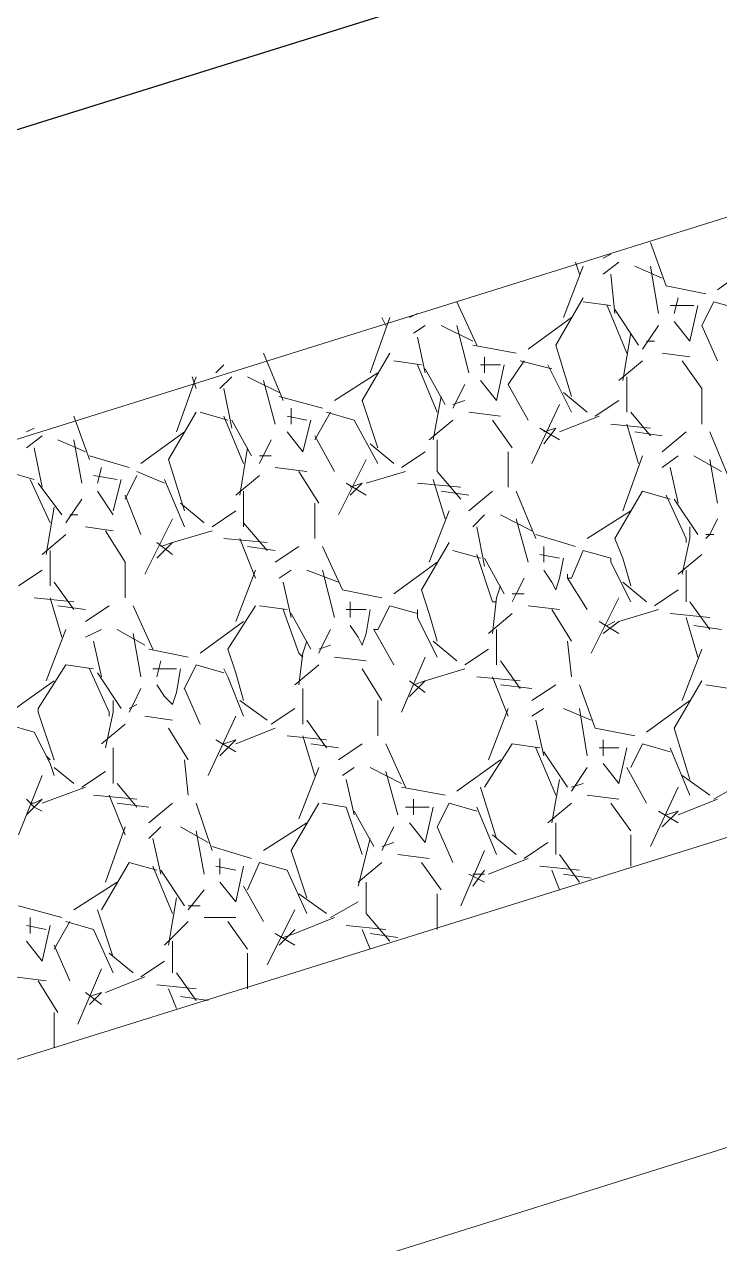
# Model space of a CAD drawing. Header units: metres. Extents: x 535494 to 535891, y 1837335 to 1837611.
# Drawn here: x 535713.565 to 535715.325, y 1837503.914 to 1837507.002 of the extents above; entities that cross this region are included whole.
import ezdxf

# ---------------------------------------------------------------- set-up
doc = ezdxf.new("R2010")
doc.units = ezdxf.units.M
doc.header["$MEASUREMENT"] = 0
doc.layers.add('Level 42', color=1, linetype='Continuous', lineweight=0)
doc.layers.add('Level 5', color=1, linetype='Continuous', lineweight=0)

msp = doc.modelspace()

# ---------------------------------------------------------------- linework, layer by layer
at = {"layer": 'Level 42', "color": 7, "linetype": 'Continuous', "lineweight": 0}
for p, q in [((535711.8, 1837506.19), (535719.35, 1837508.55)), ((535711.8, 1837506.19), (535719.35, 1837508.55)), ((535712.74, 1837505.7), (535718.85, 1837507.61)), ((535712.74, 1837505.7), (535718.85, 1837507.61)), ((535715.19, 1837506.34), (535715.15, 1837506.45)), ((535715.19, 1837506.34), (535715.15, 1837506.45)), ((535714.96, 1837506.4), (535714.97, 1837506.37)), ((535714.96, 1837506.4), (535714.97, 1837506.37)), ((535715.05, 1837506.42), (535715.03, 1837506.41)), ((535715.05, 1837506.42), (535715.03, 1837506.41)), ((535715.07, 1837506.4), (535715.03, 1837506.37)), ((535715.07, 1837506.4), (535715.03, 1837506.37)), ((535715.43, 1837506.41), (535715.32, 1837506.33)), ((535715.43, 1837506.41), (535715.32, 1837506.33)), ((535714.98, 1837506.39), (535714.93, 1837506.26)), ((535714.98, 1837506.39), (535714.93, 1837506.26)), ((535715.06, 1837506.27), (535715.05, 1837506.37)), ((535715.06, 1837506.27), (535715.05, 1837506.37)), ((535715.18, 1837506.36), (535715.11, 1837506.39)), ((535715.18, 1837506.36), (535715.11, 1837506.39)), ((535715.17, 1837506.27), (535715.15, 1837506.39)), ((535715.17, 1837506.27), (535715.15, 1837506.39)), ((535715.29, 1837506.32), (535715.19, 1837506.34)), ((535715.29, 1837506.32), (535715.19, 1837506.34)), ((535714.98, 1837506.31), (535714.91, 1837506.19)), ((535714.98, 1837506.31), (535714.91, 1837506.19)), ((535715.21, 1837506.27), (535715.22, 1837506.31)), ((535715.21, 1837506.27), (535715.22, 1837506.31)), ((535714.71, 1837506.19), (535714.66, 1837506.3)), ((535714.71, 1837506.19), (535714.66, 1837506.3)), ((535715.05, 1837506.29), (535714.98, 1837506.3)), ((535715.05, 1837506.29), (535714.98, 1837506.3)), ((535715.09, 1837506.17), (535715.04, 1837506.29)), ((535715.09, 1837506.17), (535715.04, 1837506.29)), ((535715.09, 1837506.17), (535715.04, 1837506.29)), ((535715.09, 1837506.17), (535715.04, 1837506.29)), ((535715.12, 1837506.19), (535715.06, 1837506.28)), ((535715.12, 1837506.19), (535715.06, 1837506.28)), ((535715.2, 1837506.29), (535715.26, 1837506.29)), ((535715.2, 1837506.29), (535715.26, 1837506.29)), ((535715.27, 1837506.29), (535715.25, 1837506.2)), ((535715.27, 1837506.29), (535715.25, 1837506.2)), ((535715.28, 1837506.24), (535715.31, 1837506.3)), ((535715.28, 1837506.24), (535715.31, 1837506.3)), ((535715.31, 1837506.3), (535715.38, 1837506.28)), ((535715.31, 1837506.3), (535715.38, 1837506.28)), ((535714.49, 1837506.26), (535714.44, 1837506.12)), ((535714.49, 1837506.26), (535714.44, 1837506.12)), ((535714.47, 1837506.26), (535714.48, 1837506.24)), ((535714.47, 1837506.26), (535714.48, 1837506.24)), ((535714.56, 1837506.27), (535714.54, 1837506.26)), ((535714.56, 1837506.27), (535714.54, 1837506.26)), ((535714.95, 1837506.26), (535714.84, 1837506.18)), ((535714.95, 1837506.26), (535714.84, 1837506.18)), ((535715.25, 1837506.2), (535715.21, 1837506.25)), ((535715.25, 1837506.2), (535715.21, 1837506.25)), ((535714.58, 1837506.24), (535714.55, 1837506.22)), ((535714.58, 1837506.24), (535714.55, 1837506.22)), ((535714.58, 1837506.12), (535714.56, 1837506.21)), ((535714.58, 1837506.12), (535714.56, 1837506.21)), ((535714.7, 1837506.2), (535714.62, 1837506.24)), ((535714.7, 1837506.2), (535714.62, 1837506.24)), ((535714.69, 1837506.12), (535714.66, 1837506.24)), ((535714.69, 1837506.12), (535714.66, 1837506.24)), ((535715.08, 1837506.1), (535715.1, 1837506.22)), ((535715.08, 1837506.1), (535715.1, 1837506.22)), ((535715.13, 1837506.18), (535715.17, 1837506.24)), ((535715.13, 1837506.18), (535715.17, 1837506.24)), ((535715.32, 1837506.15), (535715.28, 1837506.24)), ((535715.32, 1837506.15), (535715.28, 1837506.24)), ((535713.19, 1837504.27), (535719.3, 1837506.18)), ((535713.19, 1837504.27), (535719.3, 1837506.18)), ((535714.81, 1837506.17), (535714.7, 1837506.19)), ((535714.81, 1837506.17), (535714.7, 1837506.19)), ((535714.91, 1837506.19), (535714.95, 1837506.06)), ((535714.91, 1837506.19), (535714.95, 1837506.06)), ((535715.16, 1837506.2), (535715.14, 1837506.2)), ((535715.16, 1837506.2), (535715.14, 1837506.2)), ((535714.22, 1837506.05), (535714.17, 1837506.17)), ((535714.22, 1837506.05), (535714.17, 1837506.17)), ((535714.49, 1837506.17), (535714.42, 1837506.05)), ((535714.49, 1837506.17), (535714.42, 1837506.05)), ((535714.57, 1837506.14), (535714.5, 1837506.15)), ((535714.57, 1837506.14), (535714.5, 1837506.15)), ((535714.73, 1837506.12), (535714.73, 1837506.16)), ((535714.73, 1837506.12), (535714.73, 1837506.16)), ((535714.79, 1837506.09), (535714.83, 1837506.15)), ((535714.79, 1837506.09), (535714.83, 1837506.15)), ((535714.82, 1837506.15), (535714.9, 1837506.13)), ((535714.82, 1837506.15), (535714.9, 1837506.13)), ((535715.13, 1837506.15), (535715.07, 1837506.1)), ((535715.13, 1837506.15), (535715.07, 1837506.1)), ((535715.18, 1837506.17), (535715.25, 1837506.16)), ((535715.18, 1837506.17), (535715.25, 1837506.16)), ((535715.23, 1837506.15), (535715.28, 1837506.08)), ((535715.23, 1837506.15), (535715.28, 1837506.08)), ((535714.07, 1837506.14), (535714.05, 1837506.12)), ((535714.07, 1837506.14), (535714.05, 1837506.12)), ((535714.46, 1837506.12), (535714.35, 1837506.05)), ((535714.46, 1837506.12), (535714.35, 1837506.05)), ((535714.61, 1837506.02), (535714.56, 1837506.14)), ((535714.61, 1837506.02), (535714.56, 1837506.14)), ((535714.61, 1837506.02), (535714.56, 1837506.14)), ((535714.61, 1837506.02), (535714.56, 1837506.14)), ((535714.63, 1837506.04), (535714.58, 1837506.13)), ((535714.63, 1837506.04), (535714.58, 1837506.13)), ((535714.72, 1837506.14), (535714.77, 1837506.14)), ((535714.72, 1837506.14), (535714.77, 1837506.14)), ((535714.78, 1837506.14), (535714.76, 1837506.05)), ((535714.78, 1837506.14), (535714.76, 1837506.05)), ((535714.89, 1837506.14), (535714.95, 1837506.02)), ((535714.89, 1837506.14), (535714.95, 1837506.02)), ((535714, 1837506.11), (535713.95, 1837505.97)), ((535714, 1837506.11), (535713.95, 1837505.97)), ((535713.99, 1837506.11), (535714, 1837506.08)), ((535713.99, 1837506.11), (535714, 1837506.08)), ((535714.09, 1837506.11), (535714.06, 1837506.08)), ((535714.09, 1837506.11), (535714.06, 1837506.08)), ((535714.21, 1837506.07), (535714.13, 1837506.11)), ((535714.21, 1837506.07), (535714.13, 1837506.11)), ((535714.2, 1837505.99), (535714.17, 1837506.1)), ((535714.2, 1837505.99), (535714.17, 1837506.1)), ((535714.65, 1837506.03), (535714.68, 1837506.09)), ((535714.65, 1837506.03), (535714.68, 1837506.09)), ((535714.76, 1837506.05), (535714.72, 1837506.1)), ((535714.76, 1837506.05), (535714.72, 1837506.1)), ((535714.84, 1837506), (535714.79, 1837506.09)), ((535714.84, 1837506), (535714.79, 1837506.09)), ((535715.09, 1837506.11), (535715.09, 1837506.02)), ((535715.09, 1837506.11), (535715.09, 1837506.02)), ((535714.09, 1837505.98), (535714.07, 1837506.08)), ((535714.09, 1837505.98), (535714.07, 1837506.08)), ((535714.32, 1837506.03), (535714.21, 1837506.06)), ((535714.32, 1837506.03), (535714.21, 1837506.06)), ((535714.6, 1837505.95), (535714.62, 1837506.06)), ((535714.6, 1837505.95), (535714.62, 1837506.06)), ((535714.93, 1837506.07), (535714.99, 1837506.02)), ((535714.93, 1837506.07), (535714.99, 1837506.02)), ((535715.28, 1837506.08), (535715.28, 1837505.99)), ((535715.28, 1837506.08), (535715.28, 1837505.99)), ((535714.24, 1837505.99), (535714.24, 1837506.03)), ((535714.24, 1837505.99), (535714.24, 1837506.03)), ((535714.42, 1837506.05), (535714.46, 1837505.93)), ((535714.42, 1837506.05), (535714.46, 1837505.93)), ((535714.68, 1837506.05), (535714.65, 1837506.04)), ((535714.68, 1837506.05), (535714.65, 1837506.04)), ((535714.85, 1837505.89), (535714.92, 1837506.04)), ((535714.85, 1837505.89), (535714.92, 1837506.04)), ((535715.01, 1837506.01), (535715.07, 1837506.05)), ((535715.01, 1837506.01), (535715.07, 1837506.05)), ((535713.73, 1837505.9), (535713.69, 1837506.01)), ((535713.73, 1837505.9), (535713.69, 1837506.01)), ((535714, 1837506.02), (535713.93, 1837505.9)), ((535714, 1837506.02), (535713.93, 1837505.9)), ((535714.08, 1837506), (535714.01, 1837506.02)), ((535714.08, 1837506), (535714.01, 1837506.02)), ((535714.12, 1837505.89), (535714.07, 1837506.01)), ((535714.12, 1837505.89), (535714.07, 1837506.01)), ((535714.12, 1837505.89), (535714.07, 1837506.01)), ((535714.12, 1837505.89), (535714.07, 1837506.01)), ((535714.14, 1837505.91), (535714.09, 1837506)), ((535714.14, 1837505.91), (535714.09, 1837506)), ((535714.23, 1837506.01), (535714.28, 1837506)), ((535714.23, 1837506.01), (535714.28, 1837506)), ((535714.29, 1837506), (535714.27, 1837505.92)), ((535714.29, 1837506), (535714.27, 1837505.92)), ((535714.3, 1837505.95), (535714.34, 1837506.02)), ((535714.3, 1837505.95), (535714.34, 1837506.02)), ((535714.33, 1837506.02), (535714.4, 1837506)), ((535714.33, 1837506.02), (535714.4, 1837506)), ((535714.4, 1837506), (535714.46, 1837505.89)), ((535714.4, 1837506), (535714.46, 1837505.89)), ((535714.65, 1837506), (535714.59, 1837505.95)), ((535714.65, 1837506), (535714.59, 1837505.95)), ((535714.69, 1837506.02), (535714.77, 1837506.01)), ((535714.69, 1837506.02), (535714.77, 1837506.01)), ((535714.75, 1837506), (535714.8, 1837505.93)), ((535714.75, 1837506), (535714.8, 1837505.93)), ((535714.92, 1837505.97), (535715.02, 1837506.01)), ((535714.92, 1837505.97), (535715.02, 1837506.01)), ((535715.1, 1837506.02), (535715.15, 1837505.96)), ((535715.1, 1837506.02), (535715.15, 1837505.96)), ((535713.59, 1837505.98), (535713.57, 1837505.97)), ((535713.59, 1837505.98), (535713.57, 1837505.97)), ((535713.97, 1837505.97), (535713.86, 1837505.89)), ((535713.97, 1837505.97), (535713.86, 1837505.89)), ((535714.27, 1837505.92), (535714.23, 1837505.97)), ((535714.27, 1837505.92), (535714.23, 1837505.97)), ((535714.92, 1837505.95), (535714.87, 1837505.98)), ((535714.92, 1837505.95), (535714.87, 1837505.98)), ((535714.91, 1837505.98), (535714.88, 1837505.94)), ((535714.91, 1837505.98), (535714.88, 1837505.97)), ((535714.91, 1837505.98), (535714.88, 1837505.94)), ((535714.91, 1837505.98), (535714.88, 1837505.97)), ((535715.05, 1837505.99), (535715.15, 1837505.98)), ((535715.05, 1837505.99), (535715.15, 1837505.98)), ((535715.09, 1837505.99), (535715.12, 1837505.89)), ((535715.09, 1837505.99), (535715.12, 1837505.89)), ((535715.11, 1837505.97), (535715.18, 1837505.96)), ((535715.11, 1837505.97), (535715.18, 1837505.96)), ((535715.24, 1837505.97), (535715.18, 1837505.92)), ((535715.24, 1837505.97), (535715.18, 1837505.92)), ((535715.35, 1837505.85), (535715.3, 1837505.97)), ((535715.35, 1837505.85), (535715.3, 1837505.97)), ((535713.61, 1837505.96), (535713.57, 1837505.93)), ((535713.61, 1837505.96), (535713.57, 1837505.93)), ((535713.72, 1837505.92), (535713.65, 1837505.95)), ((535713.72, 1837505.92), (535713.65, 1837505.95)), ((535713.71, 1837505.84), (535713.69, 1837505.95)), ((535713.71, 1837505.84), (535713.69, 1837505.95)), ((535714.16, 1837505.89), (535714.19, 1837505.95)), ((535714.16, 1837505.89), (535714.19, 1837505.95)), ((535714.35, 1837505.87), (535714.3, 1837505.96)), ((535714.35, 1837505.87), (535714.3, 1837505.96)), ((535714.44, 1837505.94), (535714.5, 1837505.89)), ((535714.44, 1837505.94), (535714.5, 1837505.89)), ((535714.61, 1837505.95), (535714.61, 1837505.87)), ((535714.61, 1837505.95), (535714.61, 1837505.87)), ((535713.61, 1837505.83), (535713.59, 1837505.93)), ((535713.61, 1837505.83), (535713.59, 1837505.93)), ((535713.83, 1837505.88), (535713.73, 1837505.91)), ((535713.83, 1837505.88), (535713.73, 1837505.91)), ((535714.11, 1837505.81), (535714.13, 1837505.93)), ((535714.11, 1837505.81), (535714.13, 1837505.93)), ((535714.19, 1837505.91), (535714.16, 1837505.91)), ((535714.19, 1837505.91), (535714.16, 1837505.91)), ((535714.52, 1837505.88), (535714.58, 1837505.92)), ((535714.52, 1837505.88), (535714.58, 1837505.92)), ((535714.79, 1837505.92), (535714.79, 1837505.83)), ((535714.79, 1837505.92), (535714.79, 1837505.83)), ((535715.13, 1837505.91), (535715.08, 1837505.77)), ((535715.13, 1837505.91), (535715.08, 1837505.77)), ((535715.22, 1837505.91), (535715.18, 1837505.88)), ((535715.22, 1837505.91), (535715.18, 1837505.88)), ((535715.33, 1837505.87), (535715.26, 1837505.91)), ((535715.33, 1837505.87), (535715.26, 1837505.91)), ((535713.59, 1837505.85), (535713.52, 1837505.87)), ((535713.59, 1837505.85), (535713.52, 1837505.87)), ((535713.75, 1837505.84), (535713.76, 1837505.88)), ((535713.75, 1837505.84), (535713.76, 1837505.88)), ((535713.85, 1837505.87), (535713.92, 1837505.84)), ((535713.85, 1837505.87), (535713.92, 1837505.84)), ((535713.93, 1837505.9), (535713.97, 1837505.77)), ((535713.93, 1837505.9), (535713.97, 1837505.77)), ((535714.2, 1837505.88), (535714.28, 1837505.87)), ((535714.2, 1837505.88), (535714.28, 1837505.87)), ((535714.26, 1837505.87), (535714.31, 1837505.79)), ((535714.26, 1837505.87), (535714.31, 1837505.79)), ((535714.36, 1837505.76), (535714.43, 1837505.9)), ((535714.36, 1837505.76), (535714.43, 1837505.9)), ((535714.43, 1837505.84), (535714.53, 1837505.87)), ((535714.43, 1837505.84), (535714.53, 1837505.87)), ((535714.61, 1837505.87), (535714.67, 1837505.8)), ((535714.61, 1837505.87), (535714.67, 1837505.8)), ((535715.22, 1837505.79), (535715.2, 1837505.88)), ((535715.22, 1837505.79), (535715.2, 1837505.88)), ((535715.32, 1837505.79), (535715.3, 1837505.9)), ((535715.32, 1837505.79), (535715.3, 1837505.9)), ((535713.63, 1837505.74), (535713.58, 1837505.85)), ((535713.63, 1837505.74), (535713.58, 1837505.85)), ((535713.63, 1837505.74), (535713.58, 1837505.85)), ((535713.63, 1837505.74), (535713.58, 1837505.85)), ((535713.66, 1837505.76), (535713.6, 1837505.84)), ((535713.66, 1837505.76), (535713.6, 1837505.84)), ((535713.74, 1837505.86), (535713.8, 1837505.85)), ((535713.74, 1837505.86), (535713.8, 1837505.85)), ((535713.81, 1837505.85), (535713.79, 1837505.77)), ((535713.81, 1837505.85), (535713.79, 1837505.77)), ((535713.82, 1837505.8), (535713.85, 1837505.86)), ((535713.82, 1837505.8), (535713.85, 1837505.86)), ((535713.92, 1837505.85), (535713.97, 1837505.73)), ((535713.92, 1837505.85), (535713.97, 1837505.73)), ((535714.16, 1837505.86), (535714.1, 1837505.81)), ((535714.16, 1837505.86), (535714.1, 1837505.81)), ((535714.43, 1837505.81), (535714.38, 1837505.84)), ((535714.43, 1837505.81), (535714.38, 1837505.84)), ((535714.42, 1837505.84), (535714.39, 1837505.81)), ((535714.42, 1837505.84), (535714.39, 1837505.83)), ((535714.42, 1837505.84), (535714.39, 1837505.81)), ((535714.42, 1837505.84), (535714.39, 1837505.83)), ((535714.56, 1837505.84), (535714.67, 1837505.83)), ((535714.56, 1837505.84), (535714.67, 1837505.83)), ((535714.6, 1837505.85), (535714.63, 1837505.75)), ((535714.6, 1837505.85), (535714.63, 1837505.75)), ((535713.79, 1837505.76), (535713.75, 1837505.82)), ((535713.79, 1837505.76), (535713.75, 1837505.82)), ((535713.86, 1837505.71), (535713.82, 1837505.81)), ((535713.86, 1837505.71), (535713.82, 1837505.81)), ((535714.12, 1837505.82), (535714.12, 1837505.73)), ((535714.12, 1837505.82), (535714.12, 1837505.73)), ((535714.62, 1837505.82), (535714.69, 1837505.81)), ((535714.62, 1837505.82), (535714.69, 1837505.81)), ((535714.75, 1837505.82), (535714.69, 1837505.77)), ((535714.75, 1837505.82), (535714.69, 1837505.77)), ((535714.86, 1837505.7), (535714.81, 1837505.82)), ((535714.86, 1837505.7), (535714.81, 1837505.82)), ((535715.13, 1837505.82), (535715.06, 1837505.7)), ((535715.13, 1837505.82), (535715.06, 1837505.7)), ((535715.2, 1837505.8), (535715.13, 1837505.82)), ((535715.2, 1837505.8), (535715.13, 1837505.82)), ((535715.24, 1837505.7), (535715.19, 1837505.81)), ((535715.24, 1837505.7), (535715.19, 1837505.81)), ((535715.24, 1837505.7), (535715.19, 1837505.81)), ((535715.24, 1837505.7), (535715.19, 1837505.81)), ((535713.62, 1837505.66), (535713.64, 1837505.78)), ((535713.62, 1837505.66), (535713.64, 1837505.78)), ((535713.67, 1837505.74), (535713.71, 1837505.8)), ((535713.67, 1837505.74), (535713.71, 1837505.8)), ((535713.96, 1837505.79), (535714.02, 1837505.74)), ((535713.96, 1837505.79), (535714.02, 1837505.74)), ((535714.3, 1837505.79), (535714.3, 1837505.7)), ((535714.3, 1837505.79), (535714.3, 1837505.7)), ((535715.27, 1837505.71), (535715.21, 1837505.8)), ((535715.27, 1837505.71), (535715.21, 1837505.8)), ((535713.7, 1837505.76), (535713.68, 1837505.76)), ((535713.7, 1837505.76), (535713.68, 1837505.76)), ((535713.87, 1837505.61), (535713.94, 1837505.75)), ((535713.87, 1837505.61), (535713.94, 1837505.75)), ((535714.04, 1837505.73), (535714.1, 1837505.77)), ((535714.04, 1837505.73), (535714.1, 1837505.77)), ((535714.64, 1837505.77), (535714.59, 1837505.64)), ((535714.64, 1837505.77), (535714.59, 1837505.64)), ((535714.73, 1837505.76), (535714.7, 1837505.73)), ((535714.73, 1837505.76), (535714.7, 1837505.73)), ((535714.85, 1837505.72), (535714.77, 1837505.76)), ((535714.85, 1837505.72), (535714.77, 1837505.76)), ((535714.84, 1837505.64), (535714.81, 1837505.75)), ((535714.84, 1837505.64), (535714.81, 1837505.75)), ((535715.1, 1837505.77), (535714.99, 1837505.7)), ((535715.1, 1837505.77), (535714.99, 1837505.7)), ((535715.3, 1837505.71), (535715.32, 1837505.75)), ((535715.3, 1837505.71), (535715.32, 1837505.75)), ((535713.72, 1837505.73), (535713.79, 1837505.72)), ((535713.72, 1837505.73), (535713.79, 1837505.72)), ((535713.77, 1837505.72), (535713.82, 1837505.64)), ((535713.77, 1837505.72), (535713.82, 1837505.64)), ((535713.94, 1837505.69), (535714.04, 1837505.72)), ((535713.94, 1837505.69), (535714.04, 1837505.72)), ((535714.12, 1837505.74), (535714.18, 1837505.67)), ((535714.12, 1837505.74), (535714.18, 1837505.67)), ((535714.73, 1837505.63), (535714.71, 1837505.73)), ((535714.73, 1837505.63), (535714.71, 1837505.73)), ((535715.25, 1837505.7), (535715.25, 1837505.73)), ((535715.25, 1837505.7), (535715.25, 1837505.73)), ((535712.7, 1837503.33), (535720.24, 1837505.69)), ((535712.7, 1837503.33), (535720.24, 1837505.69)), ((535713.67, 1837505.71), (535713.61, 1837505.66)), ((535713.67, 1837505.71), (535713.61, 1837505.66)), ((535713.94, 1837505.66), (535713.9, 1837505.69)), ((535713.94, 1837505.69), (535713.9, 1837505.65)), ((535713.94, 1837505.66), (535713.9, 1837505.69)), ((535713.94, 1837505.69), (535713.9, 1837505.65)), ((535713.94, 1837505.69), (535713.91, 1837505.68)), ((535713.94, 1837505.69), (535713.91, 1837505.68)), ((535714.07, 1837505.7), (535714.18, 1837505.69)), ((535714.07, 1837505.7), (535714.18, 1837505.69)), ((535714.11, 1837505.7), (535714.15, 1837505.6)), ((535714.11, 1837505.7), (535714.15, 1837505.6)), ((535714.64, 1837505.69), (535714.57, 1837505.57)), ((535714.64, 1837505.69), (535714.57, 1837505.57)), ((535714.96, 1837505.68), (535714.86, 1837505.71)), ((535714.96, 1837505.68), (535714.86, 1837505.71)), ((535715.06, 1837505.7), (535715.08, 1837505.65)), ((535715.06, 1837505.7), (535715.08, 1837505.65)), ((535715.23, 1837505.61), (535715.25, 1837505.7)), ((535715.23, 1837505.61), (535715.25, 1837505.7)), ((535715.24, 1837505.69), (535715.24, 1837505.7)), ((535715.24, 1837505.69), (535715.24, 1837505.7)), ((535715.24, 1837505.69), (535715.24, 1837505.7)), ((535715.24, 1837505.69), (535715.24, 1837505.7)), ((535715.29, 1837505.7), (535715.3, 1837505.71)), ((535715.31, 1837505.71), (535715.29, 1837505.71)), ((535715.29, 1837505.7), (535715.3, 1837505.71)), ((535715.31, 1837505.71), (535715.29, 1837505.71)), ((535713.63, 1837505.67), (535713.63, 1837505.58)), ((535713.63, 1837505.67), (535713.63, 1837505.58)), ((535714.13, 1837505.68), (535714.2, 1837505.67)), ((535714.13, 1837505.68), (535714.2, 1837505.67)), ((535714.26, 1837505.68), (535714.2, 1837505.64)), ((535714.26, 1837505.68), (535714.2, 1837505.64)), ((535714.37, 1837505.57), (535714.32, 1837505.68)), ((535714.37, 1837505.57), (535714.32, 1837505.68)), ((535714.72, 1837505.65), (535714.65, 1837505.67)), ((535714.72, 1837505.65), (535714.65, 1837505.67)), ((535714.75, 1837505.54), (535714.71, 1837505.66)), ((535714.75, 1837505.54), (535714.71, 1837505.66)), ((535714.75, 1837505.54), (535714.71, 1837505.66)), ((535714.75, 1837505.54), (535714.71, 1837505.66)), ((535714.87, 1837505.66), (535714.92, 1837505.65)), ((535714.87, 1837505.66), (535714.92, 1837505.65)), ((535714.88, 1837505.64), (535714.88, 1837505.68)), ((535714.88, 1837505.64), (535714.88, 1837505.68)), ((535714.95, 1837505.6), (535714.98, 1837505.67)), ((535714.95, 1837505.6), (535714.98, 1837505.67)), ((535714.98, 1837505.67), (535715.05, 1837505.65)), ((535714.98, 1837505.67), (535715.05, 1837505.65)), ((535715.28, 1837505.66), (535715.22, 1837505.61)), ((535715.28, 1837505.66), (535715.22, 1837505.61)), ((535713.82, 1837505.64), (535713.82, 1837505.55)), ((535713.82, 1837505.64), (535713.82, 1837505.55)), ((535714.61, 1837505.64), (535714.5, 1837505.56)), ((535714.61, 1837505.64), (535714.5, 1837505.56)), ((535714.78, 1837505.56), (535714.73, 1837505.65)), ((535714.78, 1837505.56), (535714.73, 1837505.65)), ((535714.93, 1837505.65), (535714.92, 1837505.6)), ((535714.93, 1837505.65), (535714.92, 1837505.6)), ((535715.05, 1837505.65), (535715.05, 1837505.64)), ((535715.05, 1837505.65), (535715.05, 1837505.64)), ((535715.05, 1837505.64), (535715.1, 1837505.54)), ((535715.05, 1837505.64), (535715.1, 1837505.54)), ((535715.08, 1837505.65), (535715.1, 1837505.58)), ((535715.08, 1837505.65), (535715.1, 1837505.58)), ((535713.55, 1837505.58), (535713.61, 1837505.62)), ((535713.55, 1837505.58), (535713.61, 1837505.62)), ((535714.15, 1837505.62), (535714.1, 1837505.49)), ((535714.15, 1837505.62), (535714.1, 1837505.49)), ((535714.24, 1837505.62), (535714.21, 1837505.6)), ((535714.24, 1837505.62), (535714.21, 1837505.6)), ((535714.36, 1837505.59), (535714.28, 1837505.62)), ((535714.36, 1837505.59), (535714.28, 1837505.62)), ((535714.35, 1837505.5), (535714.32, 1837505.62)), ((535714.35, 1837505.5), (535714.32, 1837505.62)), ((535714.81, 1837505.56), (535714.83, 1837505.6)), ((535714.81, 1837505.56), (535714.83, 1837505.6)), ((535714.9, 1837505.59), (535714.88, 1837505.62)), ((535714.9, 1837505.59), (535714.88, 1837505.62)), ((535714.92, 1837505.6), (535714.91, 1837505.57)), ((535714.92, 1837505.6), (535714.91, 1837505.57)), ((535714.94, 1837505.6), (535714.94, 1837505.61)), ((535714.94, 1837505.6), (535714.94, 1837505.61)), ((535714.99, 1837505.52), (535714.94, 1837505.6)), ((535714.94, 1837505.6), (535714.95, 1837505.6)), ((535714.99, 1837505.52), (535714.94, 1837505.6)), ((535714.94, 1837505.6), (535714.95, 1837505.6)), ((535715.24, 1837505.62), (535715.24, 1837505.54)), ((535715.24, 1837505.62), (535715.24, 1837505.54)), ((535713.64, 1837505.59), (535713.69, 1837505.52)), ((535713.64, 1837505.59), (535713.69, 1837505.52)), ((535714.24, 1837505.5), (535714.22, 1837505.59)), ((535714.24, 1837505.5), (535714.22, 1837505.59)), ((535714.47, 1837505.55), (535714.37, 1837505.57)), ((535714.47, 1837505.55), (535714.37, 1837505.57)), ((535714.57, 1837505.57), (535714.59, 1837505.51)), ((535714.57, 1837505.57), (535714.59, 1837505.51)), ((535714.76, 1837505.55), (535714.77, 1837505.58)), ((535714.76, 1837505.55), (535714.77, 1837505.58)), ((535714.91, 1837505.57), (535714.9, 1837505.59)), ((535714.91, 1837505.57), (535714.9, 1837505.59)), ((535715.08, 1837505.59), (535715.14, 1837505.54)), ((535715.08, 1837505.59), (535715.14, 1837505.54)), ((535715.16, 1837505.53), (535715.22, 1837505.57)), ((535715.16, 1837505.53), (535715.22, 1837505.57)), ((535713.59, 1837505.55), (535713.69, 1837505.54)), ((535713.59, 1837505.55), (535713.69, 1837505.54)), ((535713.63, 1837505.55), (535713.66, 1837505.45)), ((535713.63, 1837505.55), (535713.66, 1837505.45)), ((535714.39, 1837505.5), (535714.39, 1837505.54)), ((535714.39, 1837505.5), (535714.39, 1837505.54)), ((535714.75, 1837505.46), (535714.76, 1837505.55)), ((535714.75, 1837505.46), (535714.76, 1837505.55)), ((535714.76, 1837505.54), (535714.75, 1837505.54)), ((535714.76, 1837505.54), (535714.75, 1837505.54)), ((535714.76, 1837505.54), (535714.75, 1837505.54)), ((535714.76, 1837505.54), (535714.75, 1837505.54)), ((535714.8, 1837505.54), (535714.81, 1837505.56)), ((535714.83, 1837505.56), (535714.8, 1837505.56)), ((535714.8, 1837505.54), (535714.81, 1837505.56)), ((535714.83, 1837505.56), (535714.8, 1837505.56)), ((535715, 1837505.41), (535715.07, 1837505.55)), ((535715, 1837505.41), (535715.07, 1837505.55)), ((535715.25, 1837505.54), (535715.3, 1837505.47)), ((535715.25, 1837505.54), (535715.3, 1837505.47)), ((535713.65, 1837505.53), (535713.72, 1837505.52)), ((535713.65, 1837505.53), (535713.72, 1837505.52)), ((535713.78, 1837505.53), (535713.72, 1837505.49)), ((535713.78, 1837505.53), (535713.72, 1837505.49)), ((535713.89, 1837505.42), (535713.84, 1837505.53)), ((535713.89, 1837505.42), (535713.84, 1837505.53)), ((535714.15, 1837505.53), (535714.08, 1837505.42)), ((535714.15, 1837505.53), (535714.08, 1837505.42)), ((535714.23, 1837505.52), (535714.16, 1837505.53)), ((535714.23, 1837505.52), (535714.16, 1837505.53)), ((535714.26, 1837505.41), (535714.22, 1837505.52)), ((535714.26, 1837505.41), (535714.22, 1837505.52)), ((535714.26, 1837505.41), (535714.22, 1837505.52)), ((535714.26, 1837505.41), (535714.22, 1837505.52)), ((535714.29, 1837505.42), (535714.24, 1837505.51)), ((535714.29, 1837505.42), (535714.24, 1837505.51)), ((535714.38, 1837505.52), (535714.43, 1837505.52)), ((535714.38, 1837505.52), (535714.43, 1837505.52)), ((535714.44, 1837505.52), (535714.43, 1837505.46)), ((535714.44, 1837505.52), (535714.43, 1837505.46)), ((535714.46, 1837505.47), (535714.49, 1837505.53)), ((535714.46, 1837505.47), (535714.49, 1837505.53)), ((535714.49, 1837505.53), (535714.56, 1837505.51)), ((535714.49, 1837505.53), (535714.56, 1837505.51)), ((535714.56, 1837505.52), (535714.56, 1837505.5)), ((535714.56, 1837505.52), (535714.56, 1837505.5)), ((535714.56, 1837505.5), (535714.61, 1837505.4)), ((535714.56, 1837505.5), (535714.61, 1837505.4)), ((535714.59, 1837505.51), (535714.61, 1837505.44)), ((535714.59, 1837505.51), (535714.61, 1837505.44)), ((535714.8, 1837505.51), (535714.74, 1837505.46)), ((535714.8, 1837505.51), (535714.74, 1837505.46)), ((535714.84, 1837505.53), (535714.92, 1837505.52)), ((535714.84, 1837505.53), (535714.92, 1837505.52)), ((535714.9, 1837505.52), (535714.95, 1837505.44)), ((535714.9, 1837505.52), (535714.95, 1837505.44)), ((535715.07, 1837505.49), (535715.17, 1837505.52)), ((535715.07, 1837505.49), (535715.17, 1837505.52)), ((535715.2, 1837505.51), (535715.3, 1837505.5)), ((535715.2, 1837505.51), (535715.3, 1837505.5)), ((535715.24, 1837505.5), (535715.27, 1837505.4)), ((535715.24, 1837505.5), (535715.27, 1837505.4)), ((535713.67, 1837505.47), (535713.62, 1837505.34)), ((535713.67, 1837505.47), (535713.62, 1837505.34)), ((535713.76, 1837505.47), (535713.72, 1837505.45)), ((535713.76, 1837505.47), (535713.72, 1837505.45)), ((535713.87, 1837505.43), (535713.8, 1837505.47)), ((535713.87, 1837505.43), (535713.8, 1837505.47)), ((535714.12, 1837505.49), (535714.01, 1837505.41)), ((535714.12, 1837505.49), (535714.01, 1837505.41)), ((535714.32, 1837505.43), (535714.34, 1837505.47)), ((535714.32, 1837505.43), (535714.34, 1837505.47)), ((535714.41, 1837505.45), (535714.39, 1837505.48)), ((535714.41, 1837505.45), (535714.39, 1837505.48)), ((535714.5, 1837505.38), (535714.45, 1837505.47)), ((535714.45, 1837505.47), (535714.46, 1837505.47)), ((535714.5, 1837505.38), (535714.45, 1837505.47)), ((535714.45, 1837505.47), (535714.46, 1837505.47)), ((535714.76, 1837505.47), (535714.76, 1837505.38)), ((535714.76, 1837505.47), (535714.76, 1837505.38)), ((535715.07, 1837505.46), (535715.02, 1837505.49)), ((535715.07, 1837505.46), (535715.02, 1837505.49)), ((535715.07, 1837505.49), (535715.03, 1837505.46)), ((535715.07, 1837505.49), (535715.03, 1837505.46)), ((535715.06, 1837505.49), (535715.04, 1837505.48)), ((535715.06, 1837505.49), (535715.04, 1837505.48)), ((535715.26, 1837505.48), (535715.33, 1837505.47)), ((535715.26, 1837505.48), (535715.33, 1837505.47)), ((535713.76, 1837505.35), (535713.74, 1837505.44)), ((535713.76, 1837505.35), (535713.74, 1837505.44)), ((535713.86, 1837505.35), (535713.84, 1837505.46)), ((535713.86, 1837505.35), (535713.84, 1837505.46)), ((535714.27, 1837505.41), (535714.28, 1837505.44)), ((535714.27, 1837505.41), (535714.28, 1837505.44)), ((535714.42, 1837505.43), (535714.41, 1837505.45)), ((535714.42, 1837505.43), (535714.41, 1837505.45)), ((535714.43, 1837505.46), (535714.42, 1837505.43)), ((535714.43, 1837505.46), (535714.42, 1837505.43)), ((535714.6, 1837505.44), (535714.66, 1837505.39)), ((535714.6, 1837505.44), (535714.66, 1837505.39)), ((535714.94, 1837505.44), (535714.95, 1837505.35)), ((535714.94, 1837505.44), (535714.95, 1837505.35)), ((535713.98, 1837505.4), (535713.88, 1837505.42)), ((535713.98, 1837505.4), (535713.88, 1837505.42)), ((535714.08, 1837505.42), (535714.1, 1837505.36)), ((535714.08, 1837505.42), (535714.1, 1837505.36)), ((535714.26, 1837505.33), (535714.27, 1837505.41)), ((535714.27, 1837505.4), (535714.26, 1837505.41)), ((535714.27, 1837505.4), (535714.26, 1837505.41)), ((535714.26, 1837505.33), (535714.27, 1837505.41)), ((535714.27, 1837505.4), (535714.26, 1837505.41)), ((535714.27, 1837505.4), (535714.26, 1837505.41)), ((535714.31, 1837505.41), (535714.32, 1837505.43)), ((535714.34, 1837505.43), (535714.31, 1837505.42)), ((535714.31, 1837505.41), (535714.32, 1837505.43)), ((535714.34, 1837505.43), (535714.31, 1837505.42)), ((535714.68, 1837505.38), (535714.74, 1837505.42)), ((535714.68, 1837505.38), (535714.74, 1837505.42)), ((535715.28, 1837505.42), (535715.23, 1837505.29)), ((535715.28, 1837505.42), (535715.23, 1837505.29)), ((535713.67, 1837505.38), (535713.6, 1837505.27)), ((535713.67, 1837505.38), (535713.6, 1837505.27)), ((535713.74, 1837505.37), (535713.67, 1837505.38)), ((535713.74, 1837505.37), (535713.67, 1837505.38)), ((535713.9, 1837505.35), (535713.91, 1837505.39)), ((535713.9, 1837505.35), (535713.91, 1837505.39)), ((535713.97, 1837505.32), (535714, 1837505.38)), ((535713.97, 1837505.32), (535714, 1837505.38)), ((535714, 1837505.38), (535714.07, 1837505.36)), ((535714, 1837505.38), (535714.07, 1837505.36)), ((535714.31, 1837505.38), (535714.25, 1837505.33)), ((535714.31, 1837505.38), (535714.25, 1837505.33)), ((535714.35, 1837505.4), (535714.43, 1837505.39)), ((535714.35, 1837505.4), (535714.43, 1837505.39)), ((535714.52, 1837505.26), (535714.58, 1837505.4)), ((535714.52, 1837505.26), (535714.58, 1837505.4)), ((535714.77, 1837505.39), (535714.82, 1837505.32)), ((535714.77, 1837505.39), (535714.82, 1837505.32)), ((535713.78, 1837505.26), (535713.73, 1837505.37)), ((535713.78, 1837505.26), (535713.73, 1837505.37)), ((535713.78, 1837505.26), (535713.73, 1837505.37)), ((535713.78, 1837505.26), (535713.73, 1837505.37)), ((535713.81, 1837505.27), (535713.75, 1837505.36)), ((535713.81, 1837505.27), (535713.75, 1837505.36)), ((535713.89, 1837505.37), (535713.95, 1837505.37)), ((535713.89, 1837505.37), (535713.95, 1837505.37)), ((535713.96, 1837505.37), (535713.95, 1837505.31)), ((535713.96, 1837505.37), (535713.95, 1837505.31)), ((535714.07, 1837505.37), (535714.08, 1837505.35)), ((535714.07, 1837505.37), (535714.08, 1837505.35)), ((535714.08, 1837505.35), (535714.12, 1837505.25)), ((535714.08, 1837505.35), (535714.12, 1837505.25)), ((535714.1, 1837505.36), (535714.12, 1837505.29)), ((535714.1, 1837505.36), (535714.12, 1837505.29)), ((535714.42, 1837505.37), (535714.47, 1837505.29)), ((535714.42, 1837505.37), (535714.47, 1837505.29)), ((535714.58, 1837505.34), (535714.68, 1837505.37)), ((535714.58, 1837505.34), (535714.68, 1837505.37)), ((535714.71, 1837505.35), (535714.82, 1837505.34)), ((535714.71, 1837505.35), (535714.82, 1837505.34)), ((535714.75, 1837505.35), (535714.79, 1837505.25)), ((535714.75, 1837505.35), (535714.79, 1837505.25)), ((535713.64, 1837505.34), (535713.57, 1837505.29)), ((535713.64, 1837505.34), (535713.57, 1837505.29)), ((535713.84, 1837505.28), (535713.86, 1837505.32)), ((535713.84, 1837505.28), (535713.86, 1837505.32)), ((535713.92, 1837505.3), (535713.9, 1837505.33)), ((535713.92, 1837505.3), (535713.9, 1837505.33)), ((535714.01, 1837505.23), (535713.97, 1837505.32)), ((535714.01, 1837505.23), (535713.97, 1837505.32)), ((535714.27, 1837505.32), (535714.27, 1837505.23)), ((535714.27, 1837505.32), (535714.27, 1837505.23)), ((535714.58, 1837505.31), (535714.54, 1837505.34)), ((535714.58, 1837505.34), (535714.54, 1837505.3)), ((535714.58, 1837505.31), (535714.54, 1837505.34)), ((535714.58, 1837505.34), (535714.54, 1837505.3)), ((535714.58, 1837505.34), (535714.55, 1837505.33)), ((535714.58, 1837505.34), (535714.55, 1837505.33)), ((535714.77, 1837505.33), (535714.85, 1837505.32)), ((535714.77, 1837505.33), (535714.85, 1837505.32)), ((535714.91, 1837505.33), (535714.85, 1837505.29)), ((535714.91, 1837505.33), (535714.85, 1837505.29)), ((535715.01, 1837505.22), (535714.97, 1837505.33)), ((535715.01, 1837505.22), (535714.97, 1837505.33)), ((535715.28, 1837505.34), (535715.21, 1837505.22)), ((535715.28, 1837505.34), (535715.21, 1837505.22)), ((535715.35, 1837505.32), (535715.29, 1837505.33)), ((535715.35, 1837505.32), (535715.29, 1837505.33)), ((535713.57, 1837505.29), (535713.53, 1837505.26)), ((535713.57, 1837505.29), (535713.53, 1837505.26)), ((535713.79, 1837505.26), (535713.79, 1837505.29)), ((535713.79, 1837505.26), (535713.79, 1837505.29)), ((535713.94, 1837505.28), (535713.92, 1837505.3)), ((535713.94, 1837505.28), (535713.92, 1837505.3)), ((535713.95, 1837505.31), (535713.94, 1837505.28)), ((535713.95, 1837505.31), (535713.94, 1837505.28)), ((535714.11, 1837505.29), (535714.18, 1837505.24)), ((535714.11, 1837505.29), (535714.18, 1837505.24)), ((535714.46, 1837505.29), (535714.46, 1837505.2)), ((535714.46, 1837505.29), (535714.46, 1837505.2)), ((535715.25, 1837505.29), (535715.14, 1837505.21)), ((535715.25, 1837505.29), (535715.14, 1837505.21)), ((535713.6, 1837505.27), (535713.6, 1837505.26)), ((535713.6, 1837505.27), (535713.6, 1837505.26)), ((535713.6, 1837505.26), (535713.64, 1837505.14)), ((535713.6, 1837505.26), (535713.64, 1837505.14)), ((535713.77, 1837505.17), (535713.79, 1837505.26)), ((535713.77, 1837505.17), (535713.79, 1837505.26)), ((535713.78, 1837505.25), (535713.78, 1837505.26)), ((535713.78, 1837505.25), (535713.78, 1837505.26)), ((535713.78, 1837505.25), (535713.78, 1837505.26)), ((535713.78, 1837505.25), (535713.78, 1837505.26)), ((535713.83, 1837505.26), (535713.84, 1837505.28)), ((535713.85, 1837505.28), (535713.83, 1837505.27)), ((535713.83, 1837505.26), (535713.84, 1837505.28)), ((535713.85, 1837505.28), (535713.83, 1837505.27)), ((535714.19, 1837505.23), (535714.25, 1837505.27)), ((535714.19, 1837505.23), (535714.25, 1837505.27)), ((535714.79, 1837505.27), (535714.74, 1837505.14)), ((535714.79, 1837505.27), (535714.74, 1837505.14)), ((535714.88, 1837505.27), (535714.85, 1837505.25)), ((535714.88, 1837505.27), (535714.85, 1837505.25)), ((535715, 1837505.24), (535714.93, 1837505.27)), ((535715, 1837505.24), (535714.93, 1837505.27)), ((535714.99, 1837505.15), (535714.97, 1837505.27)), ((535714.99, 1837505.15), (535714.97, 1837505.27)), ((535713.52, 1837505.23), (535713.59, 1837505.21)), ((535713.52, 1837505.23), (535713.59, 1837505.21)), ((535713.82, 1837505.23), (535713.76, 1837505.18)), ((535713.82, 1837505.23), (535713.76, 1837505.18)), ((535713.87, 1837505.25), (535713.94, 1837505.24)), ((535713.87, 1837505.25), (535713.94, 1837505.24)), ((535714.03, 1837505.1), (535714.1, 1837505.25)), ((535714.03, 1837505.1), (535714.1, 1837505.25)), ((535714.28, 1837505.24), (535714.33, 1837505.17)), ((535714.28, 1837505.24), (535714.33, 1837505.17)), ((535714.88, 1837505.15), (535714.86, 1837505.24)), ((535714.88, 1837505.15), (535714.86, 1837505.24)), ((535713.59, 1837505.21), (535713.63, 1837505.13)), ((535713.59, 1837505.21), (535713.63, 1837505.13)), ((535713.93, 1837505.22), (535713.98, 1837505.14)), ((535713.93, 1837505.22), (535713.98, 1837505.14)), ((535714.1, 1837505.18), (535714.2, 1837505.22)), ((535714.1, 1837505.18), (535714.2, 1837505.22)), ((535714.23, 1837505.2), (535714.33, 1837505.19)), ((535714.23, 1837505.2), (535714.33, 1837505.19)), ((535714.27, 1837505.2), (535714.3, 1837505.1)), ((535714.27, 1837505.2), (535714.3, 1837505.1)), ((535715.11, 1837505.2), (535715.01, 1837505.22)), ((535715.11, 1837505.2), (535715.01, 1837505.22)), ((535715.21, 1837505.22), (535715.25, 1837505.09)), ((535715.21, 1837505.22), (535715.25, 1837505.09)), ((535713.79, 1837505.17), (535713.79, 1837505.08)), ((535713.79, 1837505.17), (535713.79, 1837505.08)), ((535714.1, 1837505.16), (535714.05, 1837505.19)), ((535714.1, 1837505.16), (535714.05, 1837505.19)), ((535714.1, 1837505.19), (535714.06, 1837505.15)), ((535714.1, 1837505.19), (535714.06, 1837505.15)), ((535714.1, 1837505.19), (535714.07, 1837505.18)), ((535714.1, 1837505.19), (535714.07, 1837505.18)), ((535714.29, 1837505.18), (535714.36, 1837505.17)), ((535714.29, 1837505.18), (535714.36, 1837505.17)), ((535714.42, 1837505.18), (535714.36, 1837505.14)), ((535714.42, 1837505.18), (535714.36, 1837505.14)), ((535714.53, 1837505.07), (535714.48, 1837505.18)), ((535714.53, 1837505.07), (535714.48, 1837505.18)), ((535714.8, 1837505.18), (535714.73, 1837505.07)), ((535714.8, 1837505.18), (535714.73, 1837505.07)), ((535714.87, 1837505.17), (535714.8, 1837505.18)), ((535714.87, 1837505.17), (535714.8, 1837505.18)), ((535714.91, 1837505.05), (535714.86, 1837505.17)), ((535714.91, 1837505.05), (535714.86, 1837505.17)), ((535714.91, 1837505.05), (535714.86, 1837505.17)), ((535714.91, 1837505.05), (535714.86, 1837505.17)), ((535714.94, 1837505.07), (535714.88, 1837505.16)), ((535714.94, 1837505.07), (535714.88, 1837505.16)), ((535715.02, 1837505.17), (535715.07, 1837505.17)), ((535715.02, 1837505.17), (535715.07, 1837505.17)), ((535715.03, 1837505.15), (535715.03, 1837505.19)), ((535715.03, 1837505.15), (535715.03, 1837505.19)), ((535715.09, 1837505.17), (535715.07, 1837505.08)), ((535715.09, 1837505.17), (535715.07, 1837505.08)), ((535715.1, 1837505.12), (535715.13, 1837505.18)), ((535715.1, 1837505.12), (535715.13, 1837505.18)), ((535715.13, 1837505.18), (535715.2, 1837505.16)), ((535715.13, 1837505.18), (535715.2, 1837505.16)), ((535715.2, 1837505.17), (535715.25, 1837505.05)), ((535715.2, 1837505.17), (535715.25, 1837505.05)), ((535713.62, 1837505.15), (535713.63, 1837505.14)), ((535713.62, 1837505.15), (535713.63, 1837505.14)), ((535713.63, 1837505.13), (535713.64, 1837505.1)), ((535713.63, 1837505.13), (535713.64, 1837505.1)), ((535713.97, 1837505.14), (535713.98, 1837505.05)), ((535713.97, 1837505.14), (535713.98, 1837505.05)), ((535714.77, 1837505.14), (535714.66, 1837505.06)), ((535714.77, 1837505.14), (535714.66, 1837505.06)), ((535715.07, 1837505.08), (535715.03, 1837505.13)), ((535715.07, 1837505.08), (535715.03, 1837505.13)), ((535713.55, 1837504.95), (535713.61, 1837505.1)), ((535713.55, 1837504.95), (535713.61, 1837505.1)), ((535713.64, 1837505.12), (535713.69, 1837505.08)), ((535713.64, 1837505.12), (535713.69, 1837505.08)), ((535713.71, 1837505.07), (535713.77, 1837505.11)), ((535713.71, 1837505.07), (535713.77, 1837505.11)), ((535714.31, 1837505.12), (535714.26, 1837504.99)), ((535714.31, 1837505.12), (535714.26, 1837504.99)), ((535714.4, 1837505.12), (535714.37, 1837505.1)), ((535714.4, 1837505.12), (535714.37, 1837505.1)), ((535714.52, 1837505.08), (535714.44, 1837505.12)), ((535714.52, 1837505.08), (535714.44, 1837505.12)), ((535714.51, 1837505), (535714.48, 1837505.11)), ((535714.51, 1837505), (535714.48, 1837505.11)), ((535714.95, 1837505.06), (535714.99, 1837505.12)), ((535714.95, 1837505.06), (535714.99, 1837505.12)), ((535715.14, 1837505.03), (535715.09, 1837505.12)), ((535715.14, 1837505.03), (535715.09, 1837505.12)), ((535715.23, 1837505.1), (535715.3, 1837505.05)), ((535715.23, 1837505.1), (535715.3, 1837505.05)), ((535713.61, 1837505.03), (535713.72, 1837505.07)), ((535713.61, 1837505.03), (535713.72, 1837505.07)), ((535713.8, 1837505.08), (535713.85, 1837505.02)), ((535713.8, 1837505.08), (535713.85, 1837505.02)), ((535714.4, 1837505), (535714.38, 1837505.09)), ((535714.4, 1837505), (535714.38, 1837505.09)), ((535714.63, 1837505.05), (535714.52, 1837505.07)), ((535714.63, 1837505.05), (535714.52, 1837505.07)), ((535714.72, 1837505.07), (535714.76, 1837504.94)), ((535714.72, 1837505.07), (535714.76, 1837504.94)), ((535714.9, 1837504.98), (535714.92, 1837505.09)), ((535714.9, 1837504.98), (535714.92, 1837505.09)), ((535714.98, 1837505.08), (535714.95, 1837505.07)), ((535714.98, 1837505.08), (535714.95, 1837505.07)), ((535715.15, 1837504.92), (535715.22, 1837505.07)), ((535715.15, 1837504.92), (535715.22, 1837505.07)), ((535715.31, 1837505.04), (535715.38, 1837505.08)), ((535715.31, 1837505.04), (535715.38, 1837505.08)), ((535713.59, 1837505.02), (535713.57, 1837505.04)), ((535713.61, 1837505.04), (535713.57, 1837505)), ((535713.59, 1837505.02), (535713.57, 1837505.04)), ((535713.61, 1837505.04), (535713.57, 1837505)), ((535713.61, 1837505.04), (535713.59, 1837505.03)), ((535713.61, 1837505.04), (535713.59, 1837505.03)), ((535713.74, 1837505.05), (535713.85, 1837505.04)), ((535713.74, 1837505.05), (535713.85, 1837505.04)), ((535713.78, 1837505.05), (535713.82, 1837504.95)), ((535713.78, 1837505.05), (535713.82, 1837504.95)), ((535714.55, 1837505), (535714.55, 1837505.04)), ((535714.55, 1837505), (535714.55, 1837505.04)), ((535714.99, 1837505.05), (535715.07, 1837505.04)), ((535714.99, 1837505.05), (535715.07, 1837505.04)), ((535715.22, 1837505), (535715.32, 1837505.04)), ((535715.22, 1837505), (535715.32, 1837505.04)), ((535713.59, 1837505.03), (535713.58, 1837505.03)), ((535713.59, 1837505.03), (535713.58, 1837505.03)), ((535713.61, 1837505.01), (535713.59, 1837505.02)), ((535713.61, 1837505.01), (535713.59, 1837505.02)), ((535713.8, 1837505.03), (535713.88, 1837505.02)), ((535713.8, 1837505.03), (535713.88, 1837505.02)), ((535713.94, 1837505.03), (535713.88, 1837504.98)), ((535713.94, 1837505.03), (535713.88, 1837504.98)), ((535714.04, 1837504.91), (535714, 1837505.03)), ((535714.04, 1837504.91), (535714, 1837505.03)), ((535714.31, 1837505.03), (535714.24, 1837504.91)), ((535714.31, 1837505.03), (535714.24, 1837504.91)), ((535714.38, 1837505.02), (535714.32, 1837505.03)), ((535714.38, 1837505.02), (535714.32, 1837505.03)), ((535714.42, 1837504.9), (535714.38, 1837505.02)), ((535714.42, 1837504.9), (535714.38, 1837505.02)), ((535714.42, 1837504.9), (535714.38, 1837505.02)), ((535714.42, 1837504.9), (535714.38, 1837505.02)), ((535714.45, 1837504.92), (535714.4, 1837505.01)), ((535714.45, 1837504.92), (535714.4, 1837505.01)), ((535714.53, 1837505.02), (535714.59, 1837505.02)), ((535714.53, 1837505.02), (535714.59, 1837505.02)), ((535714.6, 1837505.02), (535714.58, 1837504.93)), ((535714.6, 1837505.02), (535714.58, 1837504.93)), ((535714.61, 1837504.97), (535714.64, 1837505.03)), ((535714.61, 1837504.97), (535714.64, 1837505.03)), ((535714.64, 1837505.03), (535714.71, 1837505.01)), ((535714.64, 1837505.03), (535714.71, 1837505.01)), ((535714.71, 1837505.02), (535714.76, 1837504.9)), ((535714.71, 1837505.02), (535714.76, 1837504.9)), ((535714.95, 1837505.03), (535714.89, 1837504.98)), ((535714.95, 1837505.03), (535714.89, 1837504.98)), ((535715.05, 1837505.03), (535715.1, 1837504.96)), ((535715.05, 1837505.03), (535715.1, 1837504.96)), ((535715.22, 1837504.98), (535715.17, 1837505.01)), ((535715.22, 1837504.98), (535715.17, 1837505.01)), ((535715.22, 1837505.01), (535715.18, 1837504.97)), ((535715.22, 1837505.01), (535715.18, 1837504.97)), ((535715.22, 1837505.01), (535715.19, 1837505)), ((535715.22, 1837505.01), (535715.19, 1837505)), ((535714.28, 1837504.98), (535714.17, 1837504.91)), ((535714.28, 1837504.98), (535714.17, 1837504.91)), ((535714.58, 1837504.93), (535714.54, 1837504.98)), ((535714.58, 1837504.93), (535714.54, 1837504.98)), ((535714.91, 1837504.98), (535714.91, 1837504.9)), ((535714.91, 1837504.98), (535714.91, 1837504.9)), ((535713.82, 1837504.97), (535713.77, 1837504.83)), ((535713.82, 1837504.97), (535713.77, 1837504.83)), ((535713.91, 1837504.97), (535713.88, 1837504.94)), ((535713.91, 1837504.97), (535713.88, 1837504.94)), ((535714.03, 1837504.93), (535713.96, 1837504.97)), ((535714.03, 1837504.93), (535713.96, 1837504.97)), ((535714.02, 1837504.85), (535714, 1837504.96)), ((535714.02, 1837504.85), (535714, 1837504.96)), ((535714.47, 1837504.91), (535714.5, 1837504.97)), ((535714.47, 1837504.91), (535714.5, 1837504.97)), ((535714.65, 1837504.88), (535714.61, 1837504.97)), ((535714.65, 1837504.88), (535714.61, 1837504.97)), ((535714.75, 1837504.95), (535714.81, 1837504.9)), ((535714.75, 1837504.95), (535714.81, 1837504.9)), ((535715.1, 1837504.95), (535715.1, 1837504.87)), ((535715.1, 1837504.95), (535715.1, 1837504.87)), ((535713.91, 1837504.85), (535713.89, 1837504.94)), ((535713.91, 1837504.85), (535713.89, 1837504.94)), ((535714.14, 1837504.89), (535714.04, 1837504.92)), ((535714.14, 1837504.89), (535714.04, 1837504.92)), ((535714.41, 1837504.82), (535714.44, 1837504.94)), ((535714.41, 1837504.82), (535714.44, 1837504.94)), ((535714.5, 1837504.93), (535714.47, 1837504.92)), ((535714.5, 1837504.93), (535714.47, 1837504.92)), ((535714.83, 1837504.89), (535714.89, 1837504.93)), ((535714.83, 1837504.89), (535714.89, 1837504.93)), ((535714.06, 1837504.85), (535714.06, 1837504.89)), ((535714.06, 1837504.85), (535714.06, 1837504.89)), ((535714.24, 1837504.91), (535714.28, 1837504.79)), ((535714.24, 1837504.91), (535714.28, 1837504.79)), ((535714.51, 1837504.9), (535714.59, 1837504.89)), ((535714.51, 1837504.9), (535714.59, 1837504.89)), ((535714.67, 1837504.77), (535714.73, 1837504.91)), ((535714.67, 1837504.77), (535714.73, 1837504.91)), ((535714.74, 1837504.85), (535714.84, 1837504.89)), ((535714.74, 1837504.85), (535714.84, 1837504.89)), ((535714.92, 1837504.9), (535714.97, 1837504.83)), ((535714.92, 1837504.9), (535714.97, 1837504.83)), ((535713.83, 1837504.88), (535713.76, 1837504.76)), ((535713.83, 1837504.88), (535713.76, 1837504.76)), ((535713.9, 1837504.86), (535713.83, 1837504.88)), ((535713.9, 1837504.86), (535713.83, 1837504.88)), ((535713.94, 1837504.75), (535713.89, 1837504.87)), ((535713.94, 1837504.75), (535713.89, 1837504.87)), ((535713.94, 1837504.75), (535713.89, 1837504.87)), ((535713.94, 1837504.75), (535713.89, 1837504.87)), ((535713.97, 1837504.77), (535713.91, 1837504.86)), ((535713.97, 1837504.77), (535713.91, 1837504.86)), ((535714.05, 1837504.87), (535714.1, 1837504.86)), ((535714.05, 1837504.87), (535714.1, 1837504.86)), ((535714.12, 1837504.87), (535714.1, 1837504.78)), ((535714.12, 1837504.87), (535714.1, 1837504.78)), ((535714.13, 1837504.81), (535714.16, 1837504.88)), ((535714.13, 1837504.81), (535714.16, 1837504.88)), ((535714.16, 1837504.88), (535714.23, 1837504.86)), ((535714.16, 1837504.88), (535714.23, 1837504.86)), ((535714.23, 1837504.86), (535714.28, 1837504.75)), ((535714.23, 1837504.86), (535714.28, 1837504.75)), ((535714.47, 1837504.88), (535714.41, 1837504.83)), ((535714.47, 1837504.88), (535714.41, 1837504.83)), ((535714.57, 1837504.88), (535714.62, 1837504.81)), ((535714.57, 1837504.88), (535714.62, 1837504.81)), ((535714.73, 1837504.86), (535714.7, 1837504.82)), ((535714.73, 1837504.86), (535714.7, 1837504.82)), ((535714.87, 1837504.87), (535714.97, 1837504.86)), ((535714.87, 1837504.87), (535714.97, 1837504.86)), ((535714.9, 1837504.86), (535714.92, 1837504.81)), ((535714.9, 1837504.86), (535714.92, 1837504.81)), ((535713.8, 1837504.83), (535713.69, 1837504.76)), ((535713.8, 1837504.83), (535713.69, 1837504.76)), ((535714.1, 1837504.78), (535714.06, 1837504.83)), ((535714.1, 1837504.78), (535714.06, 1837504.83)), ((535714.17, 1837504.73), (535714.12, 1837504.82)), ((535714.17, 1837504.73), (535714.12, 1837504.82)), ((535714.43, 1837504.83), (535714.43, 1837504.75)), ((535714.43, 1837504.83), (535714.43, 1837504.75)), ((535714.73, 1837504.83), (535714.69, 1837504.85)), ((535714.73, 1837504.83), (535714.69, 1837504.85)), ((535714.73, 1837504.85), (535714.7, 1837504.85)), ((535714.73, 1837504.85), (535714.7, 1837504.85)), ((535714.93, 1837504.85), (535715, 1837504.84)), ((535714.93, 1837504.85), (535715, 1837504.84)), ((535713.93, 1837504.67), (535713.95, 1837504.79)), ((535713.93, 1837504.67), (535713.95, 1837504.79)), ((535713.98, 1837504.76), (535714.02, 1837504.81)), ((535713.98, 1837504.76), (535714.02, 1837504.81)), ((535714.26, 1837504.8), (535714.33, 1837504.75)), ((535714.26, 1837504.8), (535714.33, 1837504.75)), ((535714.61, 1837504.8), (535714.61, 1837504.71)), ((535714.61, 1837504.8), (535714.61, 1837504.71)), ((535713.66, 1837504.74), (535713.55, 1837504.77)), ((535713.66, 1837504.74), (535713.55, 1837504.77)), ((535713.75, 1837504.76), (535713.79, 1837504.64)), ((535713.75, 1837504.76), (535713.79, 1837504.64)), ((535714.01, 1837504.77), (535713.98, 1837504.77)), ((535714.01, 1837504.77), (535713.98, 1837504.77)), ((535714.18, 1837504.62), (535714.25, 1837504.76)), ((535714.18, 1837504.62), (535714.25, 1837504.76)), ((535714.34, 1837504.74), (535714.41, 1837504.78)), ((535714.34, 1837504.74), (535714.41, 1837504.78)), ((535713.58, 1837504.7), (535713.58, 1837504.74)), ((535713.58, 1837504.7), (535713.58, 1837504.74)), ((535713.64, 1837504.66), (535713.68, 1837504.73)), ((535713.64, 1837504.66), (535713.68, 1837504.73)), ((535713.67, 1837504.73), (535713.74, 1837504.71)), ((535713.67, 1837504.73), (535713.74, 1837504.71)), ((535713.98, 1837504.73), (535713.92, 1837504.67)), ((535713.98, 1837504.73), (535713.92, 1837504.67)), ((535714.02, 1837504.74), (535714.1, 1837504.74)), ((535714.02, 1837504.74), (535714.1, 1837504.74)), ((535714.08, 1837504.73), (535714.13, 1837504.66)), ((535714.08, 1837504.73), (535714.13, 1837504.66)), ((535714.25, 1837504.7), (535714.35, 1837504.74)), ((535714.25, 1837504.7), (535714.35, 1837504.74)), ((535714.43, 1837504.75), (535714.49, 1837504.68)), ((535714.43, 1837504.75), (535714.49, 1837504.68)), ((535713.57, 1837504.72), (535713.62, 1837504.71)), ((535713.57, 1837504.72), (535713.62, 1837504.71)), ((535713.63, 1837504.72), (535713.61, 1837504.63)), ((535713.63, 1837504.72), (535713.61, 1837504.63)), ((535713.74, 1837504.71), (535713.79, 1837504.6)), ((535713.74, 1837504.71), (535713.79, 1837504.6)), ((535714.25, 1837504.67), (535714.2, 1837504.7)), ((535714.25, 1837504.67), (535714.2, 1837504.7)), ((535714.25, 1837504.71), (535714.21, 1837504.67)), ((535714.25, 1837504.71), (535714.21, 1837504.67)), ((535714.25, 1837504.7), (535714.22, 1837504.69)), ((535714.25, 1837504.7), (535714.22, 1837504.69)), ((535714.38, 1837504.72), (535714.48, 1837504.71)), ((535714.38, 1837504.72), (535714.48, 1837504.71)), ((535714.42, 1837504.71), (535714.44, 1837504.66)), ((535714.42, 1837504.71), (535714.44, 1837504.66)), ((535714.44, 1837504.7), (535714.51, 1837504.69)), ((535714.44, 1837504.7), (535714.51, 1837504.69)), ((535713.61, 1837504.63), (535713.57, 1837504.68)), ((535713.61, 1837504.63), (535713.57, 1837504.68)), ((535713.68, 1837504.58), (535713.64, 1837504.67)), ((535713.68, 1837504.58), (535713.64, 1837504.67)), ((535713.94, 1837504.68), (535713.94, 1837504.6)), ((535713.94, 1837504.68), (535713.94, 1837504.6)), ((535713.78, 1837504.65), (535713.84, 1837504.6)), ((535713.78, 1837504.65), (535713.84, 1837504.6)), ((535714.13, 1837504.65), (535714.13, 1837504.56)), ((535714.13, 1837504.65), (535714.13, 1837504.56)), ((535713.7, 1837504.47), (535713.76, 1837504.61)), ((535713.7, 1837504.47), (535713.76, 1837504.61)), ((535713.86, 1837504.59), (535713.92, 1837504.63)), ((535713.86, 1837504.59), (535713.92, 1837504.63)), ((535713.54, 1837504.59), (535713.62, 1837504.58)), ((535713.54, 1837504.59), (535713.62, 1837504.58)), ((535713.6, 1837504.58), (535713.65, 1837504.5)), ((535713.6, 1837504.58), (535713.65, 1837504.5)), ((535713.77, 1837504.55), (535713.87, 1837504.59)), ((535713.77, 1837504.55), (535713.87, 1837504.59)), ((535713.95, 1837504.6), (535714, 1837504.53)), ((535713.95, 1837504.6), (535714, 1837504.53)), ((535713.76, 1837504.52), (535713.72, 1837504.55)), ((535713.76, 1837504.52), (535713.72, 1837504.55)), ((535713.76, 1837504.55), (535713.73, 1837504.52)), ((535713.76, 1837504.55), (535713.73, 1837504.54)), ((535713.76, 1837504.55), (535713.73, 1837504.52)), ((535713.76, 1837504.55), (535713.73, 1837504.54)), ((535713.9, 1837504.57), (535714, 1837504.56)), ((535713.9, 1837504.57), (535714, 1837504.56)), ((535713.93, 1837504.56), (535713.95, 1837504.51)), ((535713.93, 1837504.56), (535713.95, 1837504.51)), ((535713.96, 1837504.54), (535714.03, 1837504.53)), ((535713.96, 1837504.54), (535714.03, 1837504.53)), ((535713.64, 1837504.5), (535713.64, 1837504.41)), ((535713.64, 1837504.5), (535713.64, 1837504.41))]:
    msp.add_line(p, q, dxfattribs=at)
for p in [(535714.45, 1837505.47), (535714.45, 1837505.47), (535713.97, 1837505.32), (535713.97, 1837505.32), (535713.97, 1837505.32), (535713.97, 1837505.32), (535713.64, 1837505.14), (535713.64, 1837505.14)]:
    msp.add_point(p, dxfattribs=at)
at = {"layer": 'Level 5', "color": 7, "linetype": 'Continuous', "lineweight": 30, "flags": 128}
msp.add_lwpolyline([(535719.35, 1837508.55), (535711.8, 1837506.19), (535712.74, 1837499.82)], dxfattribs=at)

doc.saveas('drawing.dxf')
